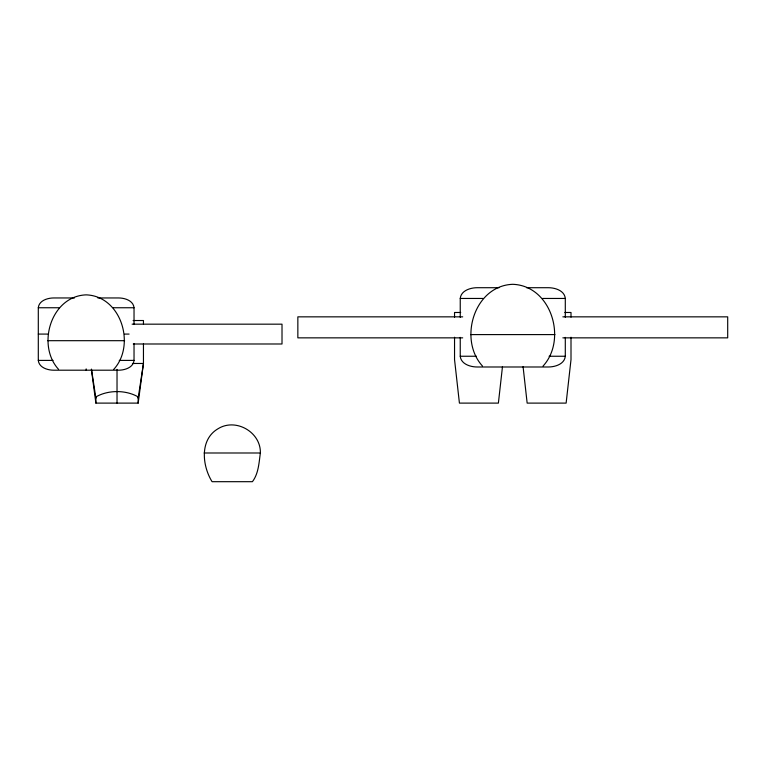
<?xml version="1.0" encoding="UTF-8"?>
<svg xmlns="http://www.w3.org/2000/svg" width="766" height="766" viewBox="0 0 766 766"><rect width="100%" height="100%" fill="white"/><g stroke="black" fill="none" stroke-linecap="round" stroke-linejoin="round"><path stroke-width="1.15" d="M134.031 343.656L134.031 360.403C133.341 367.594 124.753 370.198 118.586 370.198L53.744 370.198C47.578 370.198 38.989 367.594 38.3 360.403L38.3 307.75C38.989 300.559 47.578 297.955 53.744 297.955L74.455 297.955M460.242 317.325L460.242 298.453C460.998 290.563 470.429 287.71 477.199 287.71L499.02 287.71M565.298 337.375L565.298 356.247C564.552 364.137 555.12 366.991 548.351 366.991L477.199 366.991C470.429 366.991 460.998 364.137 460.242 356.247L460.242 337.375M58.589 369.375C36.308 345.169 51.016 296.078 86.165 294.862C121.315 296.078 136.022 345.169 113.741 369.375M482.513 366.091C458.058 339.52 474.202 285.651 512.77 284.31C551.348 285.651 567.491 339.52 543.037 366.091M502.477 366.665L498.388 403.108L459.418 403.108L454.544 359.608L454.544 337.222M260.363 452.993C258.975 462.741 258.582 473.541 252.426 481.69L212.077 481.69C202.157 465.766 199.419 439.454 218.195 428.654C235.871 417.719 260.986 432.215 260.363 452.993L204.139 452.993M91.374 369.298L95.884 403.108L138.167 403.108L143.453 363.467L143.453 343.819M138.167 403.108L138.167 398.138L143.453 363.467L132.432 363.467M95.884 403.108L95.884 398.138L96.612 396.51C108.619 389.951 125.433 389.951 137.449 396.51L138.167 398.138M526.529 287.71L548.351 287.71C555.12 287.71 564.552 290.563 565.298 298.453L565.298 317.325M97.876 297.955L118.586 297.955C124.753 297.955 133.341 300.559 134.031 307.75L134.031 324.506M460.242 298.453L483.078 298.453M542.462 298.453L565.298 298.453M38.3 307.75L59.106 307.75M113.224 307.75L134.031 307.75M460.711 312.48L454.544 312.48L454.544 317.191M564.839 312.48L571.005 312.48L571.005 317.191M462.702 316.846L297.85 316.846L297.85 337.854L462.702 337.854M562.847 316.846L727.7 316.846L727.7 337.854L562.847 337.854M133.112 320.523L143.453 320.523L143.453 324.028M132.097 324.171L282.012 324.171L282.012 343.991L133.284 343.991M38.3 334.081L47.664 334.081M124.666 334.081L129.081 334.081M470.602 334.598L554.948 334.598M47.731 340.688L124.599 340.688M460.242 356.247L476.462 356.247M549.088 356.247L565.298 356.247M38.3 360.403L53.074 360.403M119.257 360.403L134.031 360.403M91.48 369.25L95.884 398.138M523.073 366.665L527.152 403.108L566.131 403.108L571.005 359.608L571.005 337.222M117.026 369.384L117.026 403.108M86.165 368.886L86.165 370.198"/></g></svg>
